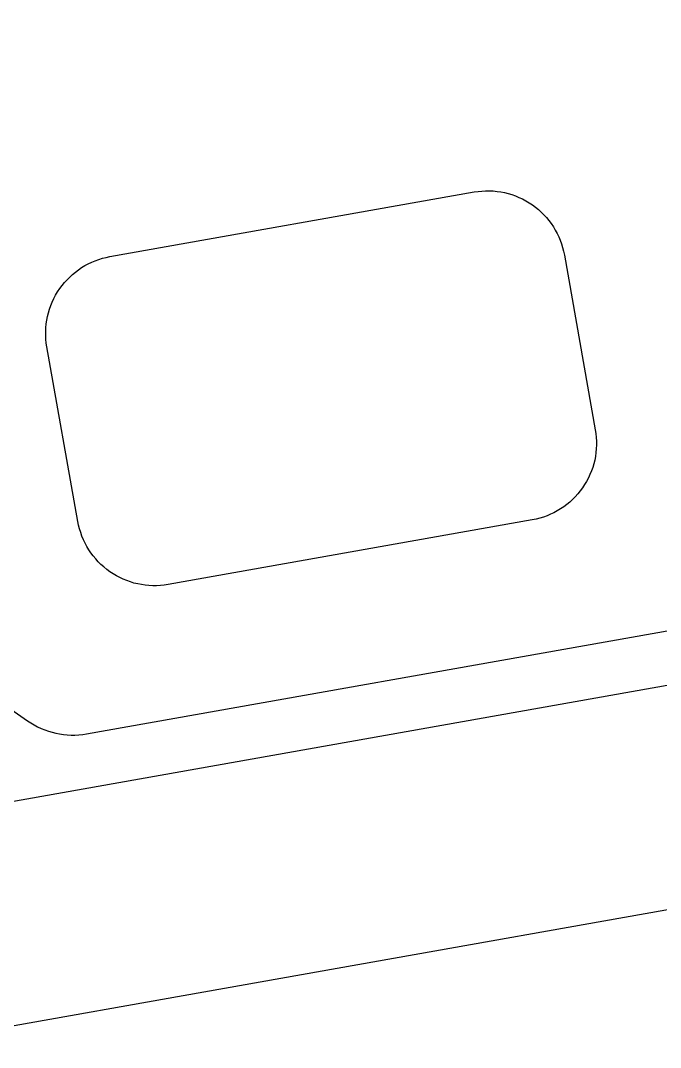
# Model space of a CAD drawing. Header units: millimetres. Extents: x -65527 to 8894748, y -37603 to 223697.
# Drawn here: x -31410.57 to -31406.12, y 101061.17 to 101068.31 of the extents above; entities that cross this region are included whole.
import ezdxf

# ---------------------------------------------------------------- set-up
doc = ezdxf.new("R2010")
doc.units = ezdxf.units.MM
doc.header["$LTSCALE"] = 10
doc.layers.add('Архитектура', color=251, linetype='Continuous')

msp = doc.modelspace()

# ---------------------------------------------------------------- linework, layer by layer
at = {"layer": 'Архитектура', "lineweight": 25, "transparency": 33554684}
for points in [[(-31365.6676, 101074.6227), (-31405.2897, 101067.6002), (-31405.6848, 101067.0349), (-31405.5784, 101066.4346), (-31404.618, 101066.6049), (-31404.2137, 101064.3239, -0.414362), (-31404.4607, 101063.9706), (-31411.0635, 101062.8003, -0.414326)], [(-31365.6676, 101074.6227), (-31405.2897, 101067.6002), (-31405.6848, 101067.0349), (-31405.5784, 101066.4346), (-31404.618, 101066.6049), (-31404.2137, 101064.3239, -0.414362), (-31404.4607, 101063.9706), (-31411.0635, 101062.8003, -0.414326)], [(-31365.6676, 101074.6227), (-31405.2897, 101067.6002), (-31405.6848, 101067.0349), (-31405.5784, 101066.4346), (-31404.618, 101066.6049), (-31404.2137, 101064.3239, -0.414362), (-31404.4607, 101063.9706), (-31411.0635, 101062.8003, -0.414326)], [(-31365.6676, 101074.6227), (-31405.2897, 101067.6002), (-31405.6848, 101067.0349), (-31405.5784, 101066.4346), (-31404.618, 101066.6049), (-31404.2137, 101064.3239, -0.414362), (-31404.4607, 101063.9706), (-31411.0635, 101062.8003, -0.414326)], [(-31365.6676, 101074.6227), (-31405.2897, 101067.6002), (-31405.6848, 101067.0349), (-31405.5784, 101066.4346), (-31404.618, 101066.6049), (-31404.2137, 101064.3239, -0.414362), (-31404.4607, 101063.9706), (-31411.0635, 101062.8003, -0.414326)], [(-31365.6676, 101074.6227), (-31405.2897, 101067.6002), (-31405.6848, 101067.0349), (-31405.5784, 101066.4346), (-31404.618, 101066.6049), (-31404.2137, 101064.3239, -0.414362), (-31404.4607, 101063.9706), (-31411.0635, 101062.8003, -0.414326)], [(-31365.6676, 101074.6227), (-31405.2897, 101067.6002), (-31405.6848, 101067.0349), (-31405.5784, 101066.4346), (-31404.618, 101066.6049), (-31404.2137, 101064.3239, -0.414362), (-31404.4607, 101063.9706), (-31411.0635, 101062.8003, -0.414326)], [(-31365.6676, 101074.6227), (-31405.2897, 101067.6002), (-31405.6848, 101067.0349), (-31405.5784, 101066.4346), (-31404.618, 101066.6049), (-31404.2137, 101064.3239, -0.414362), (-31404.4607, 101063.9706), (-31411.0635, 101062.8003, -0.414326)], [(-31365.6676, 101074.6227), (-31405.2897, 101067.6002), (-31405.6848, 101067.0349), (-31405.5784, 101066.4346), (-31404.618, 101066.6049), (-31404.2137, 101064.3239, -0.414362), (-31404.4607, 101063.9706), (-31411.0635, 101062.8003, -0.414326)], [(-31365.6676, 101074.6227), (-31405.2897, 101067.6002), (-31405.6848, 101067.0349), (-31405.5784, 101066.4346), (-31404.618, 101066.6049), (-31404.2137, 101064.3239, -0.414362), (-31404.4607, 101063.9706), (-31411.0635, 101062.8003, -0.414326)], [(-31365.6676, 101074.6227), (-31405.2897, 101067.6002), (-31405.6848, 101067.0349), (-31405.5784, 101066.4346), (-31404.618, 101066.6049), (-31404.2137, 101064.3239, -0.414362), (-31404.4607, 101063.9706), (-31411.0635, 101062.8003, -0.414326)], [(-31365.6676, 101074.6227), (-31405.2897, 101067.6002), (-31405.6848, 101067.0349), (-31405.5784, 101066.4346), (-31404.618, 101066.6049), (-31404.2137, 101064.3239, -0.414362), (-31404.4607, 101063.9706), (-31411.0635, 101062.8003, -0.414326)], [(-31365.6676, 101074.6227), (-31405.2897, 101067.6002), (-31405.6848, 101067.0349), (-31405.5784, 101066.4346), (-31404.618, 101066.6049), (-31404.2137, 101064.3239, -0.414362), (-31404.4607, 101063.9706), (-31411.0635, 101062.8003, -0.414326)], [(-31365.6676, 101074.6227), (-31405.2897, 101067.6002), (-31405.6848, 101067.0349), (-31405.5784, 101066.4346), (-31404.618, 101066.6049), (-31404.2137, 101064.3239, -0.414362), (-31404.4607, 101063.9706), (-31411.0635, 101062.8003, -0.414326)], [(-31365.6676, 101074.6227), (-31405.2897, 101067.6002), (-31405.6848, 101067.0349), (-31405.5784, 101066.4346), (-31404.618, 101066.6049), (-31404.2137, 101064.3239, -0.414362), (-31404.4607, 101063.9706), (-31411.0635, 101062.8003, -0.414326)], [(-31365.6676, 101074.6227), (-31405.2897, 101067.6002), (-31405.6848, 101067.0349), (-31405.5784, 101066.4346), (-31404.618, 101066.6049), (-31404.2137, 101064.3239, -0.414362), (-31404.4607, 101063.9706), (-31411.0635, 101062.8003, -0.414326)], [(-31365.6676, 101074.6227), (-31405.2897, 101067.6002), (-31405.6848, 101067.0349), (-31405.5784, 101066.4346), (-31404.618, 101066.6049), (-31404.2137, 101064.3239, -0.414362), (-31404.4607, 101063.9706), (-31411.0635, 101062.8003, -0.414326)], [(-31365.6676, 101074.6227), (-31405.2897, 101067.6002), (-31405.6848, 101067.0349), (-31405.5784, 101066.4346), (-31404.618, 101066.6049), (-31404.2137, 101064.3239, -0.414362), (-31404.4607, 101063.9706), (-31411.0635, 101062.8003, -0.414326)], [(-31365.6676, 101074.6227), (-31405.2897, 101067.6002), (-31405.6848, 101067.0349), (-31405.5784, 101066.4346), (-31404.618, 101066.6049), (-31404.2137, 101064.3239, -0.414362), (-31404.4607, 101063.9706), (-31411.0635, 101062.8003, -0.414326)], [(-31365.6676, 101074.6227), (-31405.2897, 101067.6002), (-31405.6848, 101067.0349), (-31405.5784, 101066.4346), (-31404.618, 101066.6049), (-31404.2137, 101064.3239, -0.414362), (-31404.4607, 101063.9706), (-31411.0635, 101062.8003, -0.414326)], [(-31365.6676, 101074.6227), (-31405.2897, 101067.6002), (-31405.6848, 101067.0349), (-31405.5784, 101066.4346), (-31404.618, 101066.6049), (-31404.2137, 101064.3239, -0.414362), (-31404.4607, 101063.9706), (-31411.0635, 101062.8003, -0.414326)], [(-31365.6676, 101074.6227), (-31405.2897, 101067.6002), (-31405.6848, 101067.0349), (-31405.5784, 101066.4346), (-31404.618, 101066.6049), (-31404.2137, 101064.3239, -0.414362), (-31404.4607, 101063.9706), (-31411.0635, 101062.8003, -0.414326)], [(-31365.6676, 101074.6227), (-31405.2897, 101067.6002), (-31405.6848, 101067.0349), (-31405.5784, 101066.4346), (-31404.618, 101066.6049), (-31404.2137, 101064.3239, -0.414362), (-31404.4607, 101063.9706), (-31411.0635, 101062.8003, -0.414326)], [(-31365.6676, 101074.6227), (-31405.2897, 101067.6002), (-31405.6848, 101067.0349), (-31405.5784, 101066.4346), (-31404.618, 101066.6049), (-31404.2137, 101064.3239, -0.414362), (-31404.4607, 101063.9706), (-31411.0635, 101062.8003, -0.414326)], [(-31365.6676, 101074.6227), (-31405.2897, 101067.6002), (-31405.6848, 101067.0349), (-31405.5784, 101066.4346), (-31404.618, 101066.6049), (-31404.2137, 101064.3239, -0.414362), (-31404.4607, 101063.9706), (-31411.0635, 101062.8003, -0.414326)], [(-31365.6676, 101074.6227), (-31405.2897, 101067.6002), (-31405.6848, 101067.0349), (-31405.5784, 101066.4346), (-31404.618, 101066.6049), (-31404.2137, 101064.3239, -0.414362), (-31404.4607, 101063.9706), (-31411.0635, 101062.8003, -0.414326)], [(-31365.6676, 101074.6227), (-31405.2897, 101067.6002), (-31405.6848, 101067.0349), (-31405.5784, 101066.4346), (-31404.618, 101066.6049), (-31404.2137, 101064.3239, -0.414362), (-31404.4607, 101063.9706), (-31411.0635, 101062.8003, -0.414326)], [(-31365.6676, 101074.6227), (-31405.2897, 101067.6002), (-31405.6848, 101067.0349), (-31405.5784, 101066.4346), (-31404.618, 101066.6049), (-31404.2137, 101064.3239, -0.414362), (-31404.4607, 101063.9706), (-31411.0635, 101062.8003, -0.414326)], [(-31365.6676, 101074.6227), (-31405.2897, 101067.6002), (-31405.6848, 101067.0349), (-31405.5784, 101066.4346), (-31404.618, 101066.6049), (-31404.2137, 101064.3239, -0.414362), (-31404.4607, 101063.9706), (-31411.0635, 101062.8003, -0.414326)], [(-31365.6676, 101074.6227), (-31405.2897, 101067.6002), (-31405.6848, 101067.0349), (-31405.5784, 101066.4346), (-31404.618, 101066.6049), (-31404.2137, 101064.3239, -0.414362), (-31404.4607, 101063.9706), (-31411.0635, 101062.8003, -0.414326)], [(-31365.6676, 101074.6227), (-31405.2897, 101067.6002), (-31405.6848, 101067.0349), (-31405.5784, 101066.4346), (-31404.618, 101066.6049), (-31404.2137, 101064.3239, -0.414362), (-31404.4607, 101063.9706), (-31411.0635, 101062.8003, -0.414326)], [(-31365.6676, 101074.6227), (-31405.2897, 101067.6002), (-31405.6848, 101067.0349), (-31405.5784, 101066.4346), (-31404.618, 101066.6049), (-31404.2137, 101064.3239, -0.414362), (-31404.4607, 101063.9706), (-31411.0635, 101062.8003, -0.414326)], [(-31365.6676, 101074.6227), (-31405.2897, 101067.6002), (-31405.6848, 101067.0349), (-31405.5784, 101066.4346), (-31404.618, 101066.6049), (-31404.2137, 101064.3239, -0.414362), (-31404.4607, 101063.9706), (-31411.0635, 101062.8003, -0.414326)], [(-31365.6676, 101074.6227), (-31405.2897, 101067.6002), (-31405.6848, 101067.0349), (-31405.5784, 101066.4346), (-31404.618, 101066.6049), (-31404.2137, 101064.3239, -0.414362), (-31404.4607, 101063.9706), (-31411.0635, 101062.8003, -0.414326)], [(-31365.6676, 101074.6227), (-31405.2897, 101067.6002), (-31405.6848, 101067.0349), (-31405.5784, 101066.4346), (-31404.618, 101066.6049), (-31404.2137, 101064.3239, -0.414362), (-31404.4607, 101063.9706), (-31411.0635, 101062.8003, -0.414326)], [(-31365.6676, 101074.6227), (-31405.2897, 101067.6002), (-31405.6848, 101067.0349), (-31405.5784, 101066.4346), (-31404.618, 101066.6049), (-31404.2137, 101064.3239, -0.414362), (-31404.4607, 101063.9706), (-31411.0635, 101062.8003, -0.414326)], [(-31365.6676, 101074.6227), (-31405.2897, 101067.6002), (-31405.6848, 101067.0349), (-31405.5784, 101066.4346), (-31404.618, 101066.6049), (-31404.2137, 101064.3239, -0.414362), (-31404.4607, 101063.9706), (-31411.0635, 101062.8003, -0.414326)], [(-31418.8867, 101069.3293, -0.164997), (-31417.0195, 101065.9312), (-31416.9982, 101065.8112, 0.414304), (-31416.5035, 101065.4654), (-31412.782, 101066.125, 0.228696), (-31412.4812, 101066.3421, -0.319049), (-31412.0378, 101066.5602, -0.319002), (-31411.6857, 101066.2134), (-31411.4729, 101065.0129, -0.4144), (-31411.6211, 101064.8009), (-31411.8612, 101064.7583, 0.668339), (-31411.934, 101064.4284), (-31410.5208, 101063.4406, 0.198883), (-31410.1107, 101063.3501), (-31406.029, 101064.0735, 0.198883), (-31405.6751, 101064.2994), (-31404.6874, 101065.7127, 0.668339), (-31404.8692, 101065.9976), (-31405.1093, 101065.955, -0.4144), (-31405.3213, 101066.1032), (-31405.5341, 101067.3037, -0.710202), (-31404.8313, 101067.6979, 0.228696), (-31404.4742, 101067.5975), (-31395.3007, 101069.2233, 0.414362)], [(-31418.8867, 101069.3293, -0.164997), (-31417.0195, 101065.9312), (-31416.9982, 101065.8112, 0.414304), (-31416.5035, 101065.4654), (-31412.782, 101066.125, 0.228696), (-31412.4812, 101066.3421, -0.319049), (-31412.0378, 101066.5602, -0.319002), (-31411.6857, 101066.2134), (-31411.4729, 101065.0129, -0.4144), (-31411.6211, 101064.8009), (-31411.8612, 101064.7583, 0.668339), (-31411.934, 101064.4284), (-31410.5208, 101063.4406, 0.198883), (-31410.1107, 101063.3501), (-31406.029, 101064.0735, 0.198883), (-31405.6751, 101064.2994), (-31404.6874, 101065.7127, 0.668339), (-31404.8692, 101065.9976), (-31405.1093, 101065.955, -0.4144), (-31405.3213, 101066.1032), (-31405.5341, 101067.3037, -0.710202), (-31404.8313, 101067.6979, 0.228696), (-31404.4742, 101067.5975), (-31395.3007, 101069.2233, 0.414362)], [(-31418.8867, 101069.3293, -0.164997), (-31417.0195, 101065.9312), (-31416.9982, 101065.8112, 0.414304), (-31416.5035, 101065.4654), (-31412.782, 101066.125, 0.228696), (-31412.4812, 101066.3421, -0.319049), (-31412.0378, 101066.5602, -0.319002), (-31411.6857, 101066.2134), (-31411.4729, 101065.0129, -0.4144), (-31411.6211, 101064.8009), (-31411.8612, 101064.7583, 0.668339), (-31411.934, 101064.4284), (-31410.5208, 101063.4406, 0.198883), (-31410.1107, 101063.3501), (-31406.029, 101064.0735, 0.198883), (-31405.6751, 101064.2994), (-31404.6874, 101065.7127, 0.668339), (-31404.8692, 101065.9976), (-31405.1093, 101065.955, -0.4144), (-31405.3213, 101066.1032), (-31405.5341, 101067.3037, -0.710202), (-31404.8313, 101067.6979, 0.228696), (-31404.4742, 101067.5975), (-31395.3007, 101069.2233, 0.414362)], [(-31418.8867, 101069.3293, -0.164997), (-31417.0195, 101065.9312), (-31416.9982, 101065.8112, 0.414304), (-31416.5035, 101065.4654), (-31412.782, 101066.125, 0.228696), (-31412.4812, 101066.3421, -0.319049), (-31412.0378, 101066.5602, -0.319002), (-31411.6857, 101066.2134), (-31411.4729, 101065.0129, -0.4144), (-31411.6211, 101064.8009), (-31411.8612, 101064.7583, 0.668339), (-31411.934, 101064.4284), (-31410.5208, 101063.4406, 0.198883), (-31410.1107, 101063.3501), (-31406.029, 101064.0735, 0.198883), (-31405.6751, 101064.2994), (-31404.6874, 101065.7127, 0.668339), (-31404.8692, 101065.9976), (-31405.1093, 101065.955, -0.4144), (-31405.3213, 101066.1032), (-31405.5341, 101067.3037, -0.710202), (-31404.8313, 101067.6979, 0.228696), (-31404.4742, 101067.5975), (-31395.3007, 101069.2233, 0.414362)], [(-31418.8867, 101069.3293, -0.164997), (-31417.0195, 101065.9312), (-31416.9982, 101065.8112, 0.414304), (-31416.5035, 101065.4654), (-31412.782, 101066.125, 0.228696), (-31412.4812, 101066.3421, -0.319049), (-31412.0378, 101066.5602, -0.319002), (-31411.6857, 101066.2134), (-31411.4729, 101065.0129, -0.4144), (-31411.6211, 101064.8009), (-31411.8612, 101064.7583, 0.668339), (-31411.934, 101064.4284), (-31410.5208, 101063.4406, 0.198883), (-31410.1107, 101063.3501), (-31406.029, 101064.0735, 0.198883), (-31405.6751, 101064.2994), (-31404.6874, 101065.7127, 0.668339), (-31404.8692, 101065.9976), (-31405.1093, 101065.955, -0.4144), (-31405.3213, 101066.1032), (-31405.5341, 101067.3037, -0.710202), (-31404.8313, 101067.6979, 0.228696), (-31404.4742, 101067.5975), (-31395.3007, 101069.2233, 0.414362)], [(-31418.8867, 101069.3293, -0.164997), (-31417.0195, 101065.9312), (-31416.9982, 101065.8112, 0.414304), (-31416.5035, 101065.4654), (-31412.782, 101066.125, 0.228696), (-31412.4812, 101066.3421, -0.319049), (-31412.0378, 101066.5602, -0.319002), (-31411.6857, 101066.2134), (-31411.4729, 101065.0129, -0.4144), (-31411.6211, 101064.8009), (-31411.8612, 101064.7583, 0.668339), (-31411.934, 101064.4284), (-31410.5208, 101063.4406, 0.198883), (-31410.1107, 101063.3501), (-31406.029, 101064.0735, 0.198883), (-31405.6751, 101064.2994), (-31404.6874, 101065.7127, 0.668339), (-31404.8692, 101065.9976), (-31405.1093, 101065.955, -0.4144), (-31405.3213, 101066.1032), (-31405.5341, 101067.3037, -0.710202), (-31404.8313, 101067.6979, 0.228696), (-31404.4742, 101067.5975), (-31395.3007, 101069.2233, 0.414362)], [(-31418.8867, 101069.3293, -0.164997), (-31417.0195, 101065.9312), (-31416.9982, 101065.8112, 0.414304), (-31416.5035, 101065.4654), (-31412.782, 101066.125, 0.228696), (-31412.4812, 101066.3421, -0.319049), (-31412.0378, 101066.5602, -0.319002), (-31411.6857, 101066.2134), (-31411.4729, 101065.0129, -0.4144), (-31411.6211, 101064.8009), (-31411.8612, 101064.7583, 0.668339), (-31411.934, 101064.4284), (-31410.5208, 101063.4406, 0.198883), (-31410.1107, 101063.3501), (-31406.029, 101064.0735, 0.198883), (-31405.6751, 101064.2994), (-31404.6874, 101065.7127, 0.668339), (-31404.8692, 101065.9976), (-31405.1093, 101065.955, -0.4144), (-31405.3213, 101066.1032), (-31405.5341, 101067.3037, -0.710202), (-31404.8313, 101067.6979, 0.228696), (-31404.4742, 101067.5975), (-31395.3007, 101069.2233, 0.414362)], [(-31418.8867, 101069.3293, -0.164997), (-31417.0195, 101065.9312), (-31416.9982, 101065.8112, 0.414304), (-31416.5035, 101065.4654), (-31412.782, 101066.125, 0.228696), (-31412.4812, 101066.3421, -0.319049), (-31412.0378, 101066.5602, -0.319002), (-31411.6857, 101066.2134), (-31411.4729, 101065.0129, -0.4144), (-31411.6211, 101064.8009), (-31411.8612, 101064.7583, 0.668339), (-31411.934, 101064.4284), (-31410.5208, 101063.4406, 0.198883), (-31410.1107, 101063.3501), (-31406.029, 101064.0735, 0.198883), (-31405.6751, 101064.2994), (-31404.6874, 101065.7127, 0.668339), (-31404.8692, 101065.9976), (-31405.1093, 101065.955, -0.4144), (-31405.3213, 101066.1032), (-31405.5341, 101067.3037, -0.710202), (-31404.8313, 101067.6979, 0.228696), (-31404.4742, 101067.5975), (-31395.3007, 101069.2233, 0.414362)], [(-31418.8867, 101069.3293, -0.164997), (-31417.0195, 101065.9312), (-31416.9982, 101065.8112, 0.414304), (-31416.5035, 101065.4654), (-31412.782, 101066.125, 0.228696), (-31412.4812, 101066.3421, -0.319049), (-31412.0378, 101066.5602, -0.319002), (-31411.6857, 101066.2134), (-31411.4729, 101065.0129, -0.4144), (-31411.6211, 101064.8009), (-31411.8612, 101064.7583, 0.668339), (-31411.934, 101064.4284), (-31410.5208, 101063.4406, 0.198883), (-31410.1107, 101063.3501), (-31406.029, 101064.0735, 0.198883), (-31405.6751, 101064.2994), (-31404.6874, 101065.7127, 0.668339), (-31404.8692, 101065.9976), (-31405.1093, 101065.955, -0.4144), (-31405.3213, 101066.1032), (-31405.5341, 101067.3037, -0.710202), (-31404.8313, 101067.6979, 0.228696), (-31404.4742, 101067.5975), (-31395.3007, 101069.2233, 0.414362)], [(-31418.8867, 101069.3293, -0.164997), (-31417.0195, 101065.9312), (-31416.9982, 101065.8112, 0.414304), (-31416.5035, 101065.4654), (-31412.782, 101066.125, 0.228696), (-31412.4812, 101066.3421, -0.319049), (-31412.0378, 101066.5602, -0.319002), (-31411.6857, 101066.2134), (-31411.4729, 101065.0129, -0.4144), (-31411.6211, 101064.8009), (-31411.8612, 101064.7583, 0.668339), (-31411.934, 101064.4284), (-31410.5208, 101063.4406, 0.198883), (-31410.1107, 101063.3501), (-31406.029, 101064.0735, 0.198883), (-31405.6751, 101064.2994), (-31404.6874, 101065.7127, 0.668339), (-31404.8692, 101065.9976), (-31405.1093, 101065.955, -0.4144), (-31405.3213, 101066.1032), (-31405.5341, 101067.3037, -0.710202), (-31404.8313, 101067.6979, 0.228696), (-31404.4742, 101067.5975), (-31395.3007, 101069.2233, 0.414362)], [(-31418.8867, 101069.3293, -0.164997), (-31417.0195, 101065.9312), (-31416.9982, 101065.8112, 0.414304), (-31416.5035, 101065.4654), (-31412.782, 101066.125, 0.228696), (-31412.4812, 101066.3421, -0.319049), (-31412.0378, 101066.5602, -0.319002), (-31411.6857, 101066.2134), (-31411.4729, 101065.0129, -0.4144), (-31411.6211, 101064.8009), (-31411.8612, 101064.7583, 0.668339), (-31411.934, 101064.4284), (-31410.5208, 101063.4406, 0.198883), (-31410.1107, 101063.3501), (-31406.029, 101064.0735, 0.198883), (-31405.6751, 101064.2994), (-31404.6874, 101065.7127, 0.668339), (-31404.8692, 101065.9976), (-31405.1093, 101065.955, -0.4144), (-31405.3213, 101066.1032), (-31405.5341, 101067.3037, -0.710202), (-31404.8313, 101067.6979, 0.228696), (-31404.4742, 101067.5975), (-31395.3007, 101069.2233, 0.414362)], [(-31418.8867, 101069.3293, -0.164997), (-31417.0195, 101065.9312), (-31416.9982, 101065.8112, 0.414304), (-31416.5035, 101065.4654), (-31412.782, 101066.125, 0.228696), (-31412.4812, 101066.3421, -0.319049), (-31412.0378, 101066.5602, -0.319002), (-31411.6857, 101066.2134), (-31411.4729, 101065.0129, -0.4144), (-31411.6211, 101064.8009), (-31411.8612, 101064.7583, 0.668339), (-31411.934, 101064.4284), (-31410.5208, 101063.4406, 0.198883), (-31410.1107, 101063.3501), (-31406.029, 101064.0735, 0.198883), (-31405.6751, 101064.2994), (-31404.6874, 101065.7127, 0.668339), (-31404.8692, 101065.9976), (-31405.1093, 101065.955, -0.4144), (-31405.3213, 101066.1032), (-31405.5341, 101067.3037, -0.710202), (-31404.8313, 101067.6979, 0.228696), (-31404.4742, 101067.5975), (-31395.3007, 101069.2233, 0.414362)], [(-31418.8867, 101069.3293, -0.164997), (-31417.0195, 101065.9312), (-31416.9982, 101065.8112, 0.414304), (-31416.5035, 101065.4654), (-31412.782, 101066.125, 0.228696), (-31412.4812, 101066.3421, -0.319049), (-31412.0378, 101066.5602, -0.319002), (-31411.6857, 101066.2134), (-31411.4729, 101065.0129, -0.4144), (-31411.6211, 101064.8009), (-31411.8612, 101064.7583, 0.668339), (-31411.934, 101064.4284), (-31410.5208, 101063.4406, 0.198883), (-31410.1107, 101063.3501), (-31406.029, 101064.0735, 0.198883), (-31405.6751, 101064.2994), (-31404.6874, 101065.7127, 0.668339), (-31404.8692, 101065.9976), (-31405.1093, 101065.955, -0.4144), (-31405.3213, 101066.1032), (-31405.5341, 101067.3037, -0.710202), (-31404.8313, 101067.6979, 0.228696), (-31404.4742, 101067.5975), (-31395.3007, 101069.2233, 0.414362)], [(-31418.8867, 101069.3293, -0.164997), (-31417.0195, 101065.9312), (-31416.9982, 101065.8112, 0.414304), (-31416.5035, 101065.4654), (-31412.782, 101066.125, 0.228696), (-31412.4812, 101066.3421, -0.319049), (-31412.0378, 101066.5602, -0.319002), (-31411.6857, 101066.2134), (-31411.4729, 101065.0129, -0.4144), (-31411.6211, 101064.8009), (-31411.8612, 101064.7583, 0.668339), (-31411.934, 101064.4284), (-31410.5208, 101063.4406, 0.198883), (-31410.1107, 101063.3501), (-31406.029, 101064.0735, 0.198883), (-31405.6751, 101064.2994), (-31404.6874, 101065.7127, 0.668339), (-31404.8692, 101065.9976), (-31405.1093, 101065.955, -0.4144), (-31405.3213, 101066.1032), (-31405.5341, 101067.3037, -0.710202), (-31404.8313, 101067.6979, 0.228696), (-31404.4742, 101067.5975), (-31395.3007, 101069.2233, 0.414362)], [(-31418.8867, 101069.3293, -0.164997), (-31417.0195, 101065.9312), (-31416.9982, 101065.8112, 0.414304), (-31416.5035, 101065.4654), (-31412.782, 101066.125, 0.228696), (-31412.4812, 101066.3421, -0.319049), (-31412.0378, 101066.5602, -0.319002), (-31411.6857, 101066.2134), (-31411.4729, 101065.0129, -0.4144), (-31411.6211, 101064.8009), (-31411.8612, 101064.7583, 0.668339), (-31411.934, 101064.4284), (-31410.5208, 101063.4406, 0.198883), (-31410.1107, 101063.3501), (-31406.029, 101064.0735, 0.198883), (-31405.6751, 101064.2994), (-31404.6874, 101065.7127, 0.668339), (-31404.8692, 101065.9976), (-31405.1093, 101065.955, -0.4144), (-31405.3213, 101066.1032), (-31405.5341, 101067.3037, -0.710202), (-31404.8313, 101067.6979, 0.228696), (-31404.4742, 101067.5975), (-31395.3007, 101069.2233, 0.414362)], [(-31418.8867, 101069.3293, -0.164997), (-31417.0195, 101065.9312), (-31416.9982, 101065.8112, 0.414304), (-31416.5035, 101065.4654), (-31412.782, 101066.125, 0.228696), (-31412.4812, 101066.3421, -0.319049), (-31412.0378, 101066.5602, -0.319002), (-31411.6857, 101066.2134), (-31411.4729, 101065.0129, -0.4144), (-31411.6211, 101064.8009), (-31411.8612, 101064.7583, 0.668339), (-31411.934, 101064.4284), (-31410.5208, 101063.4406, 0.198883), (-31410.1107, 101063.3501), (-31406.029, 101064.0735, 0.198883), (-31405.6751, 101064.2994), (-31404.6874, 101065.7127, 0.668339), (-31404.8692, 101065.9976), (-31405.1093, 101065.955, -0.4144), (-31405.3213, 101066.1032), (-31405.5341, 101067.3037, -0.710202), (-31404.8313, 101067.6979, 0.228696), (-31404.4742, 101067.5975), (-31395.3007, 101069.2233, 0.414362)], [(-31418.8867, 101069.3293, -0.164997), (-31417.0195, 101065.9312), (-31416.9982, 101065.8112, 0.414304), (-31416.5035, 101065.4654), (-31412.782, 101066.125, 0.228696), (-31412.4812, 101066.3421, -0.319049), (-31412.0378, 101066.5602, -0.319002), (-31411.6857, 101066.2134), (-31411.4729, 101065.0129, -0.4144), (-31411.6211, 101064.8009), (-31411.8612, 101064.7583, 0.668339), (-31411.934, 101064.4284), (-31410.5208, 101063.4406, 0.198883), (-31410.1107, 101063.3501), (-31406.029, 101064.0735, 0.198883), (-31405.6751, 101064.2994), (-31404.6874, 101065.7127, 0.668339), (-31404.8692, 101065.9976), (-31405.1093, 101065.955, -0.4144), (-31405.3213, 101066.1032), (-31405.5341, 101067.3037, -0.710202), (-31404.8313, 101067.6979, 0.228696), (-31404.4742, 101067.5975), (-31395.3007, 101069.2233, 0.414362)], [(-31418.8867, 101069.3293, -0.164997), (-31417.0195, 101065.9312), (-31416.9982, 101065.8112, 0.414304), (-31416.5035, 101065.4654), (-31412.782, 101066.125, 0.228696), (-31412.4812, 101066.3421, -0.319049), (-31412.0378, 101066.5602, -0.319002), (-31411.6857, 101066.2134), (-31411.4729, 101065.0129, -0.4144), (-31411.6211, 101064.8009), (-31411.8612, 101064.7583, 0.668339), (-31411.934, 101064.4284), (-31410.5208, 101063.4406, 0.198883), (-31410.1107, 101063.3501), (-31406.029, 101064.0735, 0.198883), (-31405.6751, 101064.2994), (-31404.6874, 101065.7127, 0.668339), (-31404.8692, 101065.9976), (-31405.1093, 101065.955, -0.4144), (-31405.3213, 101066.1032), (-31405.5341, 101067.3037, -0.710202), (-31404.8313, 101067.6979, 0.228696), (-31404.4742, 101067.5975), (-31395.3007, 101069.2233, 0.414362)], [(-31418.8867, 101069.3293, -0.164997), (-31417.0195, 101065.9312), (-31416.9982, 101065.8112, 0.414304), (-31416.5035, 101065.4654), (-31412.782, 101066.125, 0.228696), (-31412.4812, 101066.3421, -0.319049), (-31412.0378, 101066.5602, -0.319002), (-31411.6857, 101066.2134), (-31411.4729, 101065.0129, -0.4144), (-31411.6211, 101064.8009), (-31411.8612, 101064.7583, 0.668339), (-31411.934, 101064.4284), (-31410.5208, 101063.4406, 0.198883), (-31410.1107, 101063.3501), (-31406.029, 101064.0735, 0.198883), (-31405.6751, 101064.2994), (-31404.6874, 101065.7127, 0.668339), (-31404.8692, 101065.9976), (-31405.1093, 101065.955, -0.4144), (-31405.3213, 101066.1032), (-31405.5341, 101067.3037, -0.710202), (-31404.8313, 101067.6979, 0.228696), (-31404.4742, 101067.5975), (-31395.3007, 101069.2233, 0.414362)], [(-31418.8867, 101069.3293, -0.164997), (-31417.0195, 101065.9312), (-31416.9982, 101065.8112, 0.414304), (-31416.5035, 101065.4654), (-31412.782, 101066.125, 0.228696), (-31412.4812, 101066.3421, -0.319049), (-31412.0378, 101066.5602, -0.319002), (-31411.6857, 101066.2134), (-31411.4729, 101065.0129, -0.4144), (-31411.6211, 101064.8009), (-31411.8612, 101064.7583, 0.668339), (-31411.934, 101064.4284), (-31410.5208, 101063.4406, 0.198883), (-31410.1107, 101063.3501), (-31406.029, 101064.0735, 0.198883), (-31405.6751, 101064.2994), (-31404.6874, 101065.7127, 0.668339), (-31404.8692, 101065.9976), (-31405.1093, 101065.955, -0.4144), (-31405.3213, 101066.1032), (-31405.5341, 101067.3037, -0.710202), (-31404.8313, 101067.6979, 0.228696), (-31404.4742, 101067.5975), (-31395.3007, 101069.2233, 0.414362)], [(-31418.8867, 101069.3293, -0.164997), (-31417.0195, 101065.9312), (-31416.9982, 101065.8112, 0.414304), (-31416.5035, 101065.4654), (-31412.782, 101066.125, 0.228696), (-31412.4812, 101066.3421, -0.319049), (-31412.0378, 101066.5602, -0.319002), (-31411.6857, 101066.2134), (-31411.4729, 101065.0129, -0.4144), (-31411.6211, 101064.8009), (-31411.8612, 101064.7583, 0.668339), (-31411.934, 101064.4284), (-31410.5208, 101063.4406, 0.198883), (-31410.1107, 101063.3501), (-31406.029, 101064.0735, 0.198883), (-31405.6751, 101064.2994), (-31404.6874, 101065.7127, 0.668339), (-31404.8692, 101065.9976), (-31405.1093, 101065.955, -0.4144), (-31405.3213, 101066.1032), (-31405.5341, 101067.3037, -0.710202), (-31404.8313, 101067.6979, 0.228696), (-31404.4742, 101067.5975), (-31395.3007, 101069.2233, 0.414362)], [(-31418.8867, 101069.3293, -0.164997), (-31417.0195, 101065.9312), (-31416.9982, 101065.8112, 0.414304), (-31416.5035, 101065.4654), (-31412.782, 101066.125, 0.228696), (-31412.4812, 101066.3421, -0.319049), (-31412.0378, 101066.5602, -0.319002), (-31411.6857, 101066.2134), (-31411.4729, 101065.0129, -0.4144), (-31411.6211, 101064.8009), (-31411.8612, 101064.7583, 0.668339), (-31411.934, 101064.4284), (-31410.5208, 101063.4406, 0.198883), (-31410.1107, 101063.3501), (-31406.029, 101064.0735, 0.198883), (-31405.6751, 101064.2994), (-31404.6874, 101065.7127, 0.668339), (-31404.8692, 101065.9976), (-31405.1093, 101065.955, -0.4144), (-31405.3213, 101066.1032), (-31405.5341, 101067.3037, -0.710202), (-31404.8313, 101067.6979, 0.228696), (-31404.4742, 101067.5975), (-31395.3007, 101069.2233, 0.414362)], [(-31418.8867, 101069.3293, -0.164997), (-31417.0195, 101065.9312), (-31416.9982, 101065.8112, 0.414304), (-31416.5035, 101065.4654), (-31412.782, 101066.125, 0.228696), (-31412.4812, 101066.3421, -0.319049), (-31412.0378, 101066.5602, -0.319002), (-31411.6857, 101066.2134), (-31411.4729, 101065.0129, -0.4144), (-31411.6211, 101064.8009), (-31411.8612, 101064.7583, 0.668339), (-31411.934, 101064.4284), (-31410.5208, 101063.4406, 0.198883), (-31410.1107, 101063.3501), (-31406.029, 101064.0735, 0.198883), (-31405.6751, 101064.2994), (-31404.6874, 101065.7127, 0.668339), (-31404.8692, 101065.9976), (-31405.1093, 101065.955, -0.4144), (-31405.3213, 101066.1032), (-31405.5341, 101067.3037, -0.710202), (-31404.8313, 101067.6979, 0.228696), (-31404.4742, 101067.5975), (-31395.3007, 101069.2233, 0.414362)], [(-31418.8867, 101069.3293, -0.164997), (-31417.0195, 101065.9312), (-31416.9982, 101065.8112, 0.414304), (-31416.5035, 101065.4654), (-31412.782, 101066.125, 0.228696), (-31412.4812, 101066.3421, -0.319049), (-31412.0378, 101066.5602, -0.319002), (-31411.6857, 101066.2134), (-31411.4729, 101065.0129, -0.4144), (-31411.6211, 101064.8009), (-31411.8612, 101064.7583, 0.668339), (-31411.934, 101064.4284), (-31410.5208, 101063.4406, 0.198883), (-31410.1107, 101063.3501), (-31406.029, 101064.0735, 0.198883), (-31405.6751, 101064.2994), (-31404.6874, 101065.7127, 0.668339), (-31404.8692, 101065.9976), (-31405.1093, 101065.955, -0.4144), (-31405.3213, 101066.1032), (-31405.5341, 101067.3037, -0.710202), (-31404.8313, 101067.6979, 0.228696), (-31404.4742, 101067.5975), (-31395.3007, 101069.2233, 0.414362)], [(-31418.8867, 101069.3293, -0.164997), (-31417.0195, 101065.9312), (-31416.9982, 101065.8112, 0.414304), (-31416.5035, 101065.4654), (-31412.782, 101066.125, 0.228696), (-31412.4812, 101066.3421, -0.319049), (-31412.0378, 101066.5602, -0.319002), (-31411.6857, 101066.2134), (-31411.4729, 101065.0129, -0.4144), (-31411.6211, 101064.8009), (-31411.8612, 101064.7583, 0.668339), (-31411.934, 101064.4284), (-31410.5208, 101063.4406, 0.198883), (-31410.1107, 101063.3501), (-31406.029, 101064.0735, 0.198883), (-31405.6751, 101064.2994), (-31404.6874, 101065.7127, 0.668339), (-31404.8692, 101065.9976), (-31405.1093, 101065.955, -0.4144), (-31405.3213, 101066.1032), (-31405.5341, 101067.3037, -0.710202), (-31404.8313, 101067.6979, 0.228696), (-31404.4742, 101067.5975), (-31395.3007, 101069.2233, 0.414362)], [(-31418.8867, 101069.3293, -0.164997), (-31417.0195, 101065.9312), (-31416.9982, 101065.8112, 0.414304), (-31416.5035, 101065.4654), (-31412.782, 101066.125, 0.228696), (-31412.4812, 101066.3421, -0.319049), (-31412.0378, 101066.5602, -0.319002), (-31411.6857, 101066.2134), (-31411.4729, 101065.0129, -0.4144), (-31411.6211, 101064.8009), (-31411.8612, 101064.7583, 0.668339), (-31411.934, 101064.4284), (-31410.5208, 101063.4406, 0.198883), (-31410.1107, 101063.3501), (-31406.029, 101064.0735, 0.198883), (-31405.6751, 101064.2994), (-31404.6874, 101065.7127, 0.668339), (-31404.8692, 101065.9976), (-31405.1093, 101065.955, -0.4144), (-31405.3213, 101066.1032), (-31405.5341, 101067.3037, -0.710202), (-31404.8313, 101067.6979, 0.228696), (-31404.4742, 101067.5975), (-31395.3007, 101069.2233, 0.414362)], [(-31418.8867, 101069.3293, -0.164997), (-31417.0195, 101065.9312), (-31416.9982, 101065.8112, 0.414304), (-31416.5035, 101065.4654), (-31412.782, 101066.125, 0.228696), (-31412.4812, 101066.3421, -0.319049), (-31412.0378, 101066.5602, -0.319002), (-31411.6857, 101066.2134), (-31411.4729, 101065.0129, -0.4144), (-31411.6211, 101064.8009), (-31411.8612, 101064.7583, 0.668339), (-31411.934, 101064.4284), (-31410.5208, 101063.4406, 0.198883), (-31410.1107, 101063.3501), (-31406.029, 101064.0735, 0.198883), (-31405.6751, 101064.2994), (-31404.6874, 101065.7127, 0.668339), (-31404.8692, 101065.9976), (-31405.1093, 101065.955, -0.4144), (-31405.3213, 101066.1032), (-31405.5341, 101067.3037, -0.710202), (-31404.8313, 101067.6979, 0.228696), (-31404.4742, 101067.5975), (-31395.3007, 101069.2233, 0.414362)], [(-31418.8867, 101069.3293, -0.164997), (-31417.0195, 101065.9312), (-31416.9982, 101065.8112, 0.414304), (-31416.5035, 101065.4654), (-31412.782, 101066.125, 0.228696), (-31412.4812, 101066.3421, -0.319049), (-31412.0378, 101066.5602, -0.319002), (-31411.6857, 101066.2134), (-31411.4729, 101065.0129, -0.4144), (-31411.6211, 101064.8009), (-31411.8612, 101064.7583, 0.668339), (-31411.934, 101064.4284), (-31410.5208, 101063.4406, 0.198883), (-31410.1107, 101063.3501), (-31406.029, 101064.0735, 0.198883), (-31405.6751, 101064.2994), (-31404.6874, 101065.7127, 0.668339), (-31404.8692, 101065.9976), (-31405.1093, 101065.955, -0.4144), (-31405.3213, 101066.1032), (-31405.5341, 101067.3037, -0.710202), (-31404.8313, 101067.6979, 0.228696), (-31404.4742, 101067.5975), (-31395.3007, 101069.2233, 0.414362)], [(-31418.8867, 101069.3293, -0.164997), (-31417.0195, 101065.9312), (-31416.9982, 101065.8112, 0.414304), (-31416.5035, 101065.4654), (-31412.782, 101066.125, 0.228696), (-31412.4812, 101066.3421, -0.319049), (-31412.0378, 101066.5602, -0.319002), (-31411.6857, 101066.2134), (-31411.4729, 101065.0129, -0.4144), (-31411.6211, 101064.8009), (-31411.8612, 101064.7583, 0.668339), (-31411.934, 101064.4284), (-31410.5208, 101063.4406, 0.198883), (-31410.1107, 101063.3501), (-31406.029, 101064.0735, 0.198883), (-31405.6751, 101064.2994), (-31404.6874, 101065.7127, 0.668339), (-31404.8692, 101065.9976), (-31405.1093, 101065.955, -0.4144), (-31405.3213, 101066.1032), (-31405.5341, 101067.3037, -0.710202), (-31404.8313, 101067.6979, 0.228696), (-31404.4742, 101067.5975), (-31395.3007, 101069.2233, 0.414362)], [(-31418.8867, 101069.3293, -0.164997), (-31417.0195, 101065.9312), (-31416.9982, 101065.8112, 0.414304), (-31416.5035, 101065.4654), (-31412.782, 101066.125, 0.228696), (-31412.4812, 101066.3421, -0.319049), (-31412.0378, 101066.5602, -0.319002), (-31411.6857, 101066.2134), (-31411.4729, 101065.0129, -0.4144), (-31411.6211, 101064.8009), (-31411.8612, 101064.7583, 0.668339), (-31411.934, 101064.4284), (-31410.5208, 101063.4406, 0.198883), (-31410.1107, 101063.3501), (-31406.029, 101064.0735, 0.198883), (-31405.6751, 101064.2994), (-31404.6874, 101065.7127, 0.668339), (-31404.8692, 101065.9976), (-31405.1093, 101065.955, -0.4144), (-31405.3213, 101066.1032), (-31405.5341, 101067.3037, -0.710202), (-31404.8313, 101067.6979, 0.228696), (-31404.4742, 101067.5975), (-31395.3007, 101069.2233, 0.414362)], [(-31418.8867, 101069.3293, -0.164997), (-31417.0195, 101065.9312), (-31416.9982, 101065.8112, 0.414304), (-31416.5035, 101065.4654), (-31412.782, 101066.125, 0.228696), (-31412.4812, 101066.3421, -0.319049), (-31412.0378, 101066.5602, -0.319002), (-31411.6857, 101066.2134), (-31411.4729, 101065.0129, -0.4144), (-31411.6211, 101064.8009), (-31411.8612, 101064.7583, 0.668339), (-31411.934, 101064.4284), (-31410.5208, 101063.4406, 0.198883), (-31410.1107, 101063.3501), (-31406.029, 101064.0735, 0.198883), (-31405.6751, 101064.2994), (-31404.6874, 101065.7127, 0.668339), (-31404.8692, 101065.9976), (-31405.1093, 101065.955, -0.4144), (-31405.3213, 101066.1032), (-31405.5341, 101067.3037, -0.710202), (-31404.8313, 101067.6979, 0.228696), (-31404.4742, 101067.5975), (-31395.3007, 101069.2233, 0.414362)], [(-31418.8867, 101069.3293, -0.164997), (-31417.0195, 101065.9312), (-31416.9982, 101065.8112, 0.414304), (-31416.5035, 101065.4654), (-31412.782, 101066.125, 0.228696), (-31412.4812, 101066.3421, -0.319049), (-31412.0378, 101066.5602, -0.319002), (-31411.6857, 101066.2134), (-31411.4729, 101065.0129, -0.4144), (-31411.6211, 101064.8009), (-31411.8612, 101064.7583, 0.668339), (-31411.934, 101064.4284), (-31410.5208, 101063.4406, 0.198883), (-31410.1107, 101063.3501), (-31406.029, 101064.0735, 0.198883), (-31405.6751, 101064.2994), (-31404.6874, 101065.7127, 0.668339), (-31404.8692, 101065.9976), (-31405.1093, 101065.955, -0.4144), (-31405.3213, 101066.1032), (-31405.5341, 101067.3037, -0.710202), (-31404.8313, 101067.6979, 0.228696), (-31404.4742, 101067.5975), (-31395.3007, 101069.2233, 0.414362)], [(-31418.8867, 101069.3293, -0.164997), (-31417.0195, 101065.9312), (-31416.9982, 101065.8112, 0.414304), (-31416.5035, 101065.4654), (-31412.782, 101066.125, 0.228696), (-31412.4812, 101066.3421, -0.319049), (-31412.0378, 101066.5602, -0.319002), (-31411.6857, 101066.2134), (-31411.4729, 101065.0129, -0.4144), (-31411.6211, 101064.8009), (-31411.8612, 101064.7583, 0.668339), (-31411.934, 101064.4284), (-31410.5208, 101063.4406, 0.198883), (-31410.1107, 101063.3501), (-31406.029, 101064.0735, 0.198883), (-31405.6751, 101064.2994), (-31404.6874, 101065.7127, 0.668339), (-31404.8692, 101065.9976), (-31405.1093, 101065.955, -0.4144), (-31405.3213, 101066.1032), (-31405.5341, 101067.3037, -0.710202), (-31404.8313, 101067.6979, 0.228696), (-31404.4742, 101067.5975), (-31395.3007, 101069.2233, 0.414362)], [(-31418.8867, 101069.3293, -0.164997), (-31417.0195, 101065.9312), (-31416.9982, 101065.8112, 0.414304), (-31416.5035, 101065.4654), (-31412.782, 101066.125, 0.228696), (-31412.4812, 101066.3421, -0.319049), (-31412.0378, 101066.5602, -0.319002), (-31411.6857, 101066.2134), (-31411.4729, 101065.0129, -0.4144), (-31411.6211, 101064.8009), (-31411.8612, 101064.7583, 0.668339), (-31411.934, 101064.4284), (-31410.5208, 101063.4406, 0.198883), (-31410.1107, 101063.3501), (-31406.029, 101064.0735, 0.198883), (-31405.6751, 101064.2994), (-31404.6874, 101065.7127, 0.668339), (-31404.8692, 101065.9976), (-31405.1093, 101065.955, -0.4144), (-31405.3213, 101066.1032), (-31405.5341, 101067.3037, -0.710202), (-31404.8313, 101067.6979, 0.228696), (-31404.4742, 101067.5975), (-31395.3007, 101069.2233, 0.414362)], [(-31418.8867, 101069.3293, -0.164997), (-31417.0195, 101065.9312), (-31416.9982, 101065.8112, 0.414304), (-31416.5035, 101065.4654), (-31412.782, 101066.125, 0.228696), (-31412.4812, 101066.3421, -0.319049), (-31412.0378, 101066.5602, -0.319002), (-31411.6857, 101066.2134), (-31411.4729, 101065.0129, -0.4144), (-31411.6211, 101064.8009), (-31411.8612, 101064.7583, 0.668339), (-31411.934, 101064.4284), (-31410.5208, 101063.4406, 0.198883), (-31410.1107, 101063.3501), (-31406.029, 101064.0735, 0.198883), (-31405.6751, 101064.2994), (-31404.6874, 101065.7127, 0.668339), (-31404.8692, 101065.9976), (-31405.1093, 101065.955, -0.4144), (-31405.3213, 101066.1032), (-31405.5341, 101067.3037, -0.710202), (-31404.8313, 101067.6979, 0.228696), (-31404.4742, 101067.5975), (-31395.3007, 101069.2233, 0.414362)], [(-31418.8867, 101069.3293, -0.164997), (-31417.0195, 101065.9312), (-31416.9982, 101065.8112, 0.414304), (-31416.5035, 101065.4654), (-31412.782, 101066.125, 0.228696), (-31412.4812, 101066.3421, -0.319049), (-31412.0378, 101066.5602, -0.319002), (-31411.6857, 101066.2134), (-31411.4729, 101065.0129, -0.4144), (-31411.6211, 101064.8009), (-31411.8612, 101064.7583, 0.668339), (-31411.934, 101064.4284), (-31410.5208, 101063.4406, 0.198883), (-31410.1107, 101063.3501), (-31406.029, 101064.0735, 0.198883), (-31405.6751, 101064.2994), (-31404.6874, 101065.7127, 0.668339), (-31404.8692, 101065.9976), (-31405.1093, 101065.955, -0.4144), (-31405.3213, 101066.1032), (-31405.5341, 101067.3037, -0.710202), (-31404.8313, 101067.6979, 0.228696), (-31404.4742, 101067.5975), (-31395.3007, 101069.2233, 0.414362)], [(-31418.8867, 101069.3293, -0.164997), (-31417.0195, 101065.9312), (-31416.9982, 101065.8112, 0.414304), (-31416.5035, 101065.4654), (-31412.782, 101066.125, 0.228696), (-31412.4812, 101066.3421, -0.319049), (-31412.0378, 101066.5602, -0.319002), (-31411.6857, 101066.2134), (-31411.4729, 101065.0129, -0.4144), (-31411.6211, 101064.8009), (-31411.8612, 101064.7583, 0.668339), (-31411.934, 101064.4284), (-31410.5208, 101063.4406, 0.198883), (-31410.1107, 101063.3501), (-31406.029, 101064.0735, 0.198883), (-31405.6751, 101064.2994), (-31404.6874, 101065.7127, 0.668339), (-31404.8692, 101065.9976), (-31405.1093, 101065.955, -0.4144), (-31405.3213, 101066.1032), (-31405.5341, 101067.3037, -0.710202), (-31404.8313, 101067.6979, 0.228696), (-31404.4742, 101067.5975), (-31395.3007, 101069.2233, 0.414362)], [(-31410.7609, 101061.297), (-31403.4378, 101062.595, 0.414326), (-31402.5981, 101063.7964), (-31402.8109, 101064.9969, -0.082799), (-31395.1114, 101067.4749)], [(-31410.7609, 101061.297), (-31403.4378, 101062.595, 0.414326), (-31402.5981, 101063.7964), (-31402.8109, 101064.9969, -0.082799), (-31395.1114, 101067.4749)], [(-31410.7609, 101061.297), (-31403.4378, 101062.595, 0.414326), (-31402.5981, 101063.7964), (-31402.8109, 101064.9969, -0.082799), (-31395.1114, 101067.4749)], [(-31410.7609, 101061.297), (-31403.4378, 101062.595, 0.414326), (-31402.5981, 101063.7964), (-31402.8109, 101064.9969, -0.082799), (-31395.1114, 101067.4749)], [(-31410.7609, 101061.297), (-31403.4378, 101062.595, 0.414326), (-31402.5981, 101063.7964), (-31402.8109, 101064.9969, -0.082799), (-31395.1114, 101067.4749)], [(-31410.7609, 101061.297), (-31403.4378, 101062.595, 0.414326), (-31402.5981, 101063.7964), (-31402.8109, 101064.9969, -0.082799), (-31395.1114, 101067.4749)], [(-31410.7609, 101061.297), (-31403.4378, 101062.595, 0.414326), (-31402.5981, 101063.7964), (-31402.8109, 101064.9969, -0.082799), (-31395.1114, 101067.4749)], [(-31410.7609, 101061.297), (-31403.4378, 101062.595, 0.414326), (-31402.5981, 101063.7964), (-31402.8109, 101064.9969, -0.082799), (-31395.1114, 101067.4749)], [(-31410.7609, 101061.297), (-31403.4378, 101062.595, 0.414326), (-31402.5981, 101063.7964), (-31402.8109, 101064.9969, -0.082799), (-31395.1114, 101067.4749)], [(-31410.7609, 101061.297), (-31403.4378, 101062.595, 0.414326), (-31402.5981, 101063.7964), (-31402.8109, 101064.9969, -0.082799), (-31395.1114, 101067.4749)], [(-31410.7609, 101061.297), (-31403.4378, 101062.595, 0.414326), (-31402.5981, 101063.7964), (-31402.8109, 101064.9969, -0.082799), (-31395.1114, 101067.4749)], [(-31410.7609, 101061.297), (-31403.4378, 101062.595, 0.414326), (-31402.5981, 101063.7964), (-31402.8109, 101064.9969, -0.082799), (-31395.1114, 101067.4749)], [(-31410.7609, 101061.297), (-31403.4378, 101062.595, 0.414326), (-31402.5981, 101063.7964), (-31402.8109, 101064.9969, -0.082799), (-31395.1114, 101067.4749)], [(-31410.7609, 101061.297), (-31403.4378, 101062.595, 0.414326), (-31402.5981, 101063.7964), (-31402.8109, 101064.9969, -0.082799), (-31395.1114, 101067.4749)], [(-31410.7609, 101061.297), (-31403.4378, 101062.595, 0.414326), (-31402.5981, 101063.7964), (-31402.8109, 101064.9969, -0.082799), (-31395.1114, 101067.4749)], [(-31410.7609, 101061.297), (-31403.4378, 101062.595, 0.414326), (-31402.5981, 101063.7964), (-31402.8109, 101064.9969, -0.082799), (-31395.1114, 101067.4749)], [(-31410.7609, 101061.297), (-31403.4378, 101062.595, 0.414326), (-31402.5981, 101063.7964), (-31402.8109, 101064.9969, -0.082799), (-31395.1114, 101067.4749)], [(-31410.7609, 101061.297), (-31403.4378, 101062.595, 0.414326), (-31402.5981, 101063.7964), (-31402.8109, 101064.9969, -0.082799), (-31395.1114, 101067.4749)], [(-31410.7609, 101061.297), (-31403.4378, 101062.595, 0.414326), (-31402.5981, 101063.7964), (-31402.8109, 101064.9969, -0.082799), (-31395.1114, 101067.4749)], [(-31410.7609, 101061.297), (-31403.4378, 101062.595, 0.414326), (-31402.5981, 101063.7964), (-31402.8109, 101064.9969, -0.082799), (-31395.1114, 101067.4749)], [(-31410.7609, 101061.297), (-31403.4378, 101062.595, 0.414326), (-31402.5981, 101063.7964), (-31402.8109, 101064.9969, -0.082799), (-31395.1114, 101067.4749)], [(-31410.7609, 101061.297), (-31403.4378, 101062.595, 0.414326), (-31402.5981, 101063.7964), (-31402.8109, 101064.9969, -0.082799), (-31395.1114, 101067.4749)], [(-31410.7609, 101061.297), (-31403.4378, 101062.595, 0.414326), (-31402.5981, 101063.7964), (-31402.8109, 101064.9969, -0.082799), (-31395.1114, 101067.4749)], [(-31410.7609, 101061.297), (-31403.4378, 101062.595, 0.414326), (-31402.5981, 101063.7964), (-31402.8109, 101064.9969, -0.082799), (-31395.1114, 101067.4749)], [(-31410.7609, 101061.297), (-31403.4378, 101062.595, 0.414326), (-31402.5981, 101063.7964), (-31402.8109, 101064.9969, -0.082799), (-31395.1114, 101067.4749)], [(-31410.7609, 101061.297), (-31403.4378, 101062.595, 0.414326), (-31402.5981, 101063.7964), (-31402.8109, 101064.9969, -0.082799), (-31395.1114, 101067.4749)], [(-31410.7609, 101061.297), (-31403.4378, 101062.595, 0.414326), (-31402.5981, 101063.7964), (-31402.8109, 101064.9969, -0.082799), (-31395.1114, 101067.4749)], [(-31410.7609, 101061.297), (-31403.4378, 101062.595, 0.414326), (-31402.5981, 101063.7964), (-31402.8109, 101064.9969, -0.082799), (-31395.1114, 101067.4749)], [(-31410.7609, 101061.297), (-31403.4378, 101062.595, 0.414326), (-31402.5981, 101063.7964), (-31402.8109, 101064.9969, -0.082799), (-31395.1114, 101067.4749)], [(-31410.7609, 101061.297), (-31403.4378, 101062.595, 0.414326), (-31402.5981, 101063.7964), (-31402.8109, 101064.9969, -0.082799), (-31395.1114, 101067.4749)], [(-31410.7609, 101061.297), (-31403.4378, 101062.595, 0.414326), (-31402.5981, 101063.7964), (-31402.8109, 101064.9969, -0.082799), (-31395.1114, 101067.4749)], [(-31410.7609, 101061.297), (-31403.4378, 101062.595, 0.414326), (-31402.5981, 101063.7964), (-31402.8109, 101064.9969, -0.082799), (-31395.1114, 101067.4749)], [(-31410.7609, 101061.297), (-31403.4378, 101062.595, 0.414326), (-31402.5981, 101063.7964), (-31402.8109, 101064.9969, -0.082799), (-31395.1114, 101067.4749)], [(-31410.7609, 101061.297), (-31403.4378, 101062.595, 0.414326), (-31402.5981, 101063.7964), (-31402.8109, 101064.9969, -0.082799), (-31395.1114, 101067.4749)], [(-31410.7609, 101061.297), (-31403.4378, 101062.595, 0.414326), (-31402.5981, 101063.7964), (-31402.8109, 101064.9969, -0.082799), (-31395.1114, 101067.4749)], [(-31410.7609, 101061.297), (-31403.4378, 101062.595, 0.414326), (-31402.5981, 101063.7964), (-31402.8109, 101064.9969, -0.082799), (-31395.1114, 101067.4749)], [(-31410.7609, 101061.297), (-31403.4378, 101062.595, 0.414326), (-31402.5981, 101063.7964), (-31402.8109, 101064.9969, -0.082799), (-31395.1114, 101067.4749)]]:
    msp.add_lwpolyline(points, format="xyb", dxfattribs=at)
msp.add_lwpolyline([(-31409.9478, 101066.6696), (-31407.4126, 101067.1189, -0.414214), (-31406.7849, 101066.6802), (-31406.5696, 101065.4656, -0.414214), (-31407.0083, 101064.8379), (-31409.5435, 101064.3885, -0.414214), (-31410.1712, 101064.8272), (-31410.3865, 101066.0419, -0.414214)], format="xyb", close=True, dxfattribs=at)
msp.add_lwpolyline([(-31409.9478, 101066.6696), (-31407.4126, 101067.1189, -0.414214), (-31406.7849, 101066.6802), (-31406.5696, 101065.4656, -0.414214), (-31407.0083, 101064.8379), (-31409.5435, 101064.3885, -0.414214), (-31410.1712, 101064.8272), (-31410.3865, 101066.0419, -0.414214)], format="xyb", close=True, dxfattribs=at)
msp.add_lwpolyline([(-31409.9478, 101066.6696), (-31407.4126, 101067.1189, -0.414214), (-31406.7849, 101066.6802), (-31406.5696, 101065.4656, -0.414214), (-31407.0083, 101064.8379), (-31409.5435, 101064.3885, -0.414214), (-31410.1712, 101064.8272), (-31410.3865, 101066.0419, -0.414214)], format="xyb", close=True, dxfattribs=at)
msp.add_lwpolyline([(-31409.9478, 101066.6696), (-31407.4126, 101067.1189, -0.414214), (-31406.7849, 101066.6802), (-31406.5696, 101065.4656, -0.414214), (-31407.0083, 101064.8379), (-31409.5435, 101064.3885, -0.414214), (-31410.1712, 101064.8272), (-31410.3865, 101066.0419, -0.414214)], format="xyb", close=True, dxfattribs=at)
msp.add_lwpolyline([(-31409.9478, 101066.6696), (-31407.4126, 101067.1189, -0.414214), (-31406.7849, 101066.6802), (-31406.5696, 101065.4656, -0.414214), (-31407.0083, 101064.8379), (-31409.5435, 101064.3885, -0.414214), (-31410.1712, 101064.8272), (-31410.3865, 101066.0419, -0.414214)], format="xyb", close=True, dxfattribs=at)
msp.add_lwpolyline([(-31409.9478, 101066.6696), (-31407.4126, 101067.1189, -0.414214), (-31406.7849, 101066.6802), (-31406.5696, 101065.4656, -0.414214), (-31407.0083, 101064.8379), (-31409.5435, 101064.3885, -0.414214), (-31410.1712, 101064.8272), (-31410.3865, 101066.0419, -0.414214)], format="xyb", close=True, dxfattribs=at)
msp.add_lwpolyline([(-31409.9478, 101066.6696), (-31407.4126, 101067.1189, -0.414214), (-31406.7849, 101066.6802), (-31406.5696, 101065.4656, -0.414214), (-31407.0083, 101064.8379), (-31409.5435, 101064.3885, -0.414214), (-31410.1712, 101064.8272), (-31410.3865, 101066.0419, -0.414214)], format="xyb", close=True, dxfattribs=at)
msp.add_lwpolyline([(-31409.9478, 101066.6696), (-31407.4126, 101067.1189, -0.414214), (-31406.7849, 101066.6802), (-31406.5696, 101065.4656, -0.414214), (-31407.0083, 101064.8379), (-31409.5435, 101064.3885, -0.414214), (-31410.1712, 101064.8272), (-31410.3865, 101066.0419, -0.414214)], format="xyb", close=True, dxfattribs=at)
msp.add_lwpolyline([(-31409.9478, 101066.6696), (-31407.4126, 101067.1189, -0.414214), (-31406.7849, 101066.6802), (-31406.5696, 101065.4656, -0.414214), (-31407.0083, 101064.8379), (-31409.5435, 101064.3885, -0.414214), (-31410.1712, 101064.8272), (-31410.3865, 101066.0419, -0.414214)], format="xyb", close=True, dxfattribs=at)
msp.add_lwpolyline([(-31409.9478, 101066.6696), (-31407.4126, 101067.1189, -0.414214), (-31406.7849, 101066.6802), (-31406.5696, 101065.4656, -0.414214), (-31407.0083, 101064.8379), (-31409.5435, 101064.3885, -0.414214), (-31410.1712, 101064.8272), (-31410.3865, 101066.0419, -0.414214)], format="xyb", close=True, dxfattribs=at)
msp.add_lwpolyline([(-31409.9478, 101066.6696), (-31407.4126, 101067.1189, -0.414214), (-31406.7849, 101066.6802), (-31406.5696, 101065.4656, -0.414214), (-31407.0083, 101064.8379), (-31409.5435, 101064.3885, -0.414214), (-31410.1712, 101064.8272), (-31410.3865, 101066.0419, -0.414214)], format="xyb", close=True, dxfattribs=at)
msp.add_lwpolyline([(-31409.9478, 101066.6696), (-31407.4126, 101067.1189, -0.414214), (-31406.7849, 101066.6802), (-31406.5696, 101065.4656, -0.414214), (-31407.0083, 101064.8379), (-31409.5435, 101064.3885, -0.414214), (-31410.1712, 101064.8272), (-31410.3865, 101066.0419, -0.414214)], format="xyb", close=True, dxfattribs=at)
msp.add_lwpolyline([(-31409.9478, 101066.6696), (-31407.4126, 101067.1189, -0.414214), (-31406.7849, 101066.6802), (-31406.5696, 101065.4656, -0.414214), (-31407.0083, 101064.8379), (-31409.5435, 101064.3885, -0.414214), (-31410.1712, 101064.8272), (-31410.3865, 101066.0419, -0.414214)], format="xyb", close=True, dxfattribs=at)
msp.add_lwpolyline([(-31409.9478, 101066.6696), (-31407.4126, 101067.1189, -0.414214), (-31406.7849, 101066.6802), (-31406.5696, 101065.4656, -0.414214), (-31407.0083, 101064.8379), (-31409.5435, 101064.3885, -0.414214), (-31410.1712, 101064.8272), (-31410.3865, 101066.0419, -0.414214)], format="xyb", close=True, dxfattribs=at)
msp.add_lwpolyline([(-31409.9478, 101066.6696), (-31407.4126, 101067.1189, -0.414214), (-31406.7849, 101066.6802), (-31406.5696, 101065.4656, -0.414214), (-31407.0083, 101064.8379), (-31409.5435, 101064.3885, -0.414214), (-31410.1712, 101064.8272), (-31410.3865, 101066.0419, -0.414214)], format="xyb", close=True, dxfattribs=at)
msp.add_lwpolyline([(-31409.9478, 101066.6696), (-31407.4126, 101067.1189, -0.414214), (-31406.7849, 101066.6802), (-31406.5696, 101065.4656, -0.414214), (-31407.0083, 101064.8379), (-31409.5435, 101064.3885, -0.414214), (-31410.1712, 101064.8272), (-31410.3865, 101066.0419, -0.414214)], format="xyb", close=True, dxfattribs=at)
msp.add_lwpolyline([(-31409.9478, 101066.6696), (-31407.4126, 101067.1189, -0.414214), (-31406.7849, 101066.6802), (-31406.5696, 101065.4656, -0.414214), (-31407.0083, 101064.8379), (-31409.5435, 101064.3885, -0.414214), (-31410.1712, 101064.8272), (-31410.3865, 101066.0419, -0.414214)], format="xyb", close=True, dxfattribs=at)
msp.add_lwpolyline([(-31409.9478, 101066.6696), (-31407.4126, 101067.1189, -0.414214), (-31406.7849, 101066.6802), (-31406.5696, 101065.4656, -0.414214), (-31407.0083, 101064.8379), (-31409.5435, 101064.3885, -0.414214), (-31410.1712, 101064.8272), (-31410.3865, 101066.0419, -0.414214)], format="xyb", close=True, dxfattribs=at)
msp.add_lwpolyline([(-31409.9478, 101066.6696), (-31407.4126, 101067.1189, -0.414214), (-31406.7849, 101066.6802), (-31406.5696, 101065.4656, -0.414214), (-31407.0083, 101064.8379), (-31409.5435, 101064.3885, -0.414214), (-31410.1712, 101064.8272), (-31410.3865, 101066.0419, -0.414214)], format="xyb", close=True, dxfattribs=at)
msp.add_lwpolyline([(-31409.9478, 101066.6696), (-31407.4126, 101067.1189, -0.414214), (-31406.7849, 101066.6802), (-31406.5696, 101065.4656, -0.414214), (-31407.0083, 101064.8379), (-31409.5435, 101064.3885, -0.414214), (-31410.1712, 101064.8272), (-31410.3865, 101066.0419, -0.414214)], format="xyb", close=True, dxfattribs=at)
msp.add_lwpolyline([(-31409.9478, 101066.6696), (-31407.4126, 101067.1189, -0.414214), (-31406.7849, 101066.6802), (-31406.5696, 101065.4656, -0.414214), (-31407.0083, 101064.8379), (-31409.5435, 101064.3885, -0.414214), (-31410.1712, 101064.8272), (-31410.3865, 101066.0419, -0.414214)], format="xyb", close=True, dxfattribs=at)
msp.add_lwpolyline([(-31409.9478, 101066.6696), (-31407.4126, 101067.1189, -0.414214), (-31406.7849, 101066.6802), (-31406.5696, 101065.4656, -0.414214), (-31407.0083, 101064.8379), (-31409.5435, 101064.3885, -0.414214), (-31410.1712, 101064.8272), (-31410.3865, 101066.0419, -0.414214)], format="xyb", close=True, dxfattribs=at)
msp.add_lwpolyline([(-31409.9478, 101066.6696), (-31407.4126, 101067.1189, -0.414214), (-31406.7849, 101066.6802), (-31406.5696, 101065.4656, -0.414214), (-31407.0083, 101064.8379), (-31409.5435, 101064.3885, -0.414214), (-31410.1712, 101064.8272), (-31410.3865, 101066.0419, -0.414214)], format="xyb", close=True, dxfattribs=at)
msp.add_lwpolyline([(-31409.9478, 101066.6696), (-31407.4126, 101067.1189, -0.414214), (-31406.7849, 101066.6802), (-31406.5696, 101065.4656, -0.414214), (-31407.0083, 101064.8379), (-31409.5435, 101064.3885, -0.414214), (-31410.1712, 101064.8272), (-31410.3865, 101066.0419, -0.414214)], format="xyb", close=True, dxfattribs=at)
msp.add_lwpolyline([(-31409.9478, 101066.6696), (-31407.4126, 101067.1189, -0.414214), (-31406.7849, 101066.6802), (-31406.5696, 101065.4656, -0.414214), (-31407.0083, 101064.8379), (-31409.5435, 101064.3885, -0.414214), (-31410.1712, 101064.8272), (-31410.3865, 101066.0419, -0.414214)], format="xyb", close=True, dxfattribs=at)
msp.add_lwpolyline([(-31409.9478, 101066.6696), (-31407.4126, 101067.1189, -0.414214), (-31406.7849, 101066.6802), (-31406.5696, 101065.4656, -0.414214), (-31407.0083, 101064.8379), (-31409.5435, 101064.3885, -0.414214), (-31410.1712, 101064.8272), (-31410.3865, 101066.0419, -0.414214)], format="xyb", close=True, dxfattribs=at)
msp.add_lwpolyline([(-31409.9478, 101066.6696), (-31407.4126, 101067.1189, -0.414214), (-31406.7849, 101066.6802), (-31406.5696, 101065.4656, -0.414214), (-31407.0083, 101064.8379), (-31409.5435, 101064.3885, -0.414214), (-31410.1712, 101064.8272), (-31410.3865, 101066.0419, -0.414214)], format="xyb", close=True, dxfattribs=at)
msp.add_lwpolyline([(-31409.9478, 101066.6696), (-31407.4126, 101067.1189, -0.414214), (-31406.7849, 101066.6802), (-31406.5696, 101065.4656, -0.414214), (-31407.0083, 101064.8379), (-31409.5435, 101064.3885, -0.414214), (-31410.1712, 101064.8272), (-31410.3865, 101066.0419, -0.414214)], format="xyb", close=True, dxfattribs=at)
msp.add_lwpolyline([(-31409.9478, 101066.6696), (-31407.4126, 101067.1189, -0.414214), (-31406.7849, 101066.6802), (-31406.5696, 101065.4656, -0.414214), (-31407.0083, 101064.8379), (-31409.5435, 101064.3885, -0.414214), (-31410.1712, 101064.8272), (-31410.3865, 101066.0419, -0.414214)], format="xyb", close=True, dxfattribs=at)
msp.add_lwpolyline([(-31409.9478, 101066.6696), (-31407.4126, 101067.1189, -0.414214), (-31406.7849, 101066.6802), (-31406.5696, 101065.4656, -0.414214), (-31407.0083, 101064.8379), (-31409.5435, 101064.3885, -0.414214), (-31410.1712, 101064.8272), (-31410.3865, 101066.0419, -0.414214)], format="xyb", close=True, dxfattribs=at)
msp.add_lwpolyline([(-31409.9478, 101066.6696), (-31407.4126, 101067.1189, -0.414214), (-31406.7849, 101066.6802), (-31406.5696, 101065.4656, -0.414214), (-31407.0083, 101064.8379), (-31409.5435, 101064.3885, -0.414214), (-31410.1712, 101064.8272), (-31410.3865, 101066.0419, -0.414214)], format="xyb", close=True, dxfattribs=at)
msp.add_lwpolyline([(-31409.9478, 101066.6696), (-31407.4126, 101067.1189, -0.414214), (-31406.7849, 101066.6802), (-31406.5696, 101065.4656, -0.414214), (-31407.0083, 101064.8379), (-31409.5435, 101064.3885, -0.414214), (-31410.1712, 101064.8272), (-31410.3865, 101066.0419, -0.414214)], format="xyb", close=True, dxfattribs=at)
msp.add_lwpolyline([(-31409.9478, 101066.6696), (-31407.4126, 101067.1189, -0.414214), (-31406.7849, 101066.6802), (-31406.5696, 101065.4656, -0.414214), (-31407.0083, 101064.8379), (-31409.5435, 101064.3885, -0.414214), (-31410.1712, 101064.8272), (-31410.3865, 101066.0419, -0.414214)], format="xyb", close=True, dxfattribs=at)
msp.add_lwpolyline([(-31409.9478, 101066.6696), (-31407.4126, 101067.1189, -0.414214), (-31406.7849, 101066.6802), (-31406.5696, 101065.4656, -0.414214), (-31407.0083, 101064.8379), (-31409.5435, 101064.3885, -0.414214), (-31410.1712, 101064.8272), (-31410.3865, 101066.0419, -0.414214)], format="xyb", close=True, dxfattribs=at)
msp.add_lwpolyline([(-31409.9478, 101066.6696), (-31407.4126, 101067.1189, -0.414214), (-31406.7849, 101066.6802), (-31406.5696, 101065.4656, -0.414214), (-31407.0083, 101064.8379), (-31409.5435, 101064.3885, -0.414214), (-31410.1712, 101064.8272), (-31410.3865, 101066.0419, -0.414214)], format="xyb", close=True, dxfattribs=at)
msp.add_lwpolyline([(-31409.9478, 101066.6696), (-31407.4126, 101067.1189, -0.414214), (-31406.7849, 101066.6802), (-31406.5696, 101065.4656, -0.414214), (-31407.0083, 101064.8379), (-31409.5435, 101064.3885, -0.414214), (-31410.1712, 101064.8272), (-31410.3865, 101066.0419, -0.414214)], format="xyb", close=True, dxfattribs=at)
msp.add_arc((-31935.6492, 110639.7931), 9778.6546, 272.59254797, 356.63539137, dxfattribs=at)

doc.saveas('drawing.dxf')
